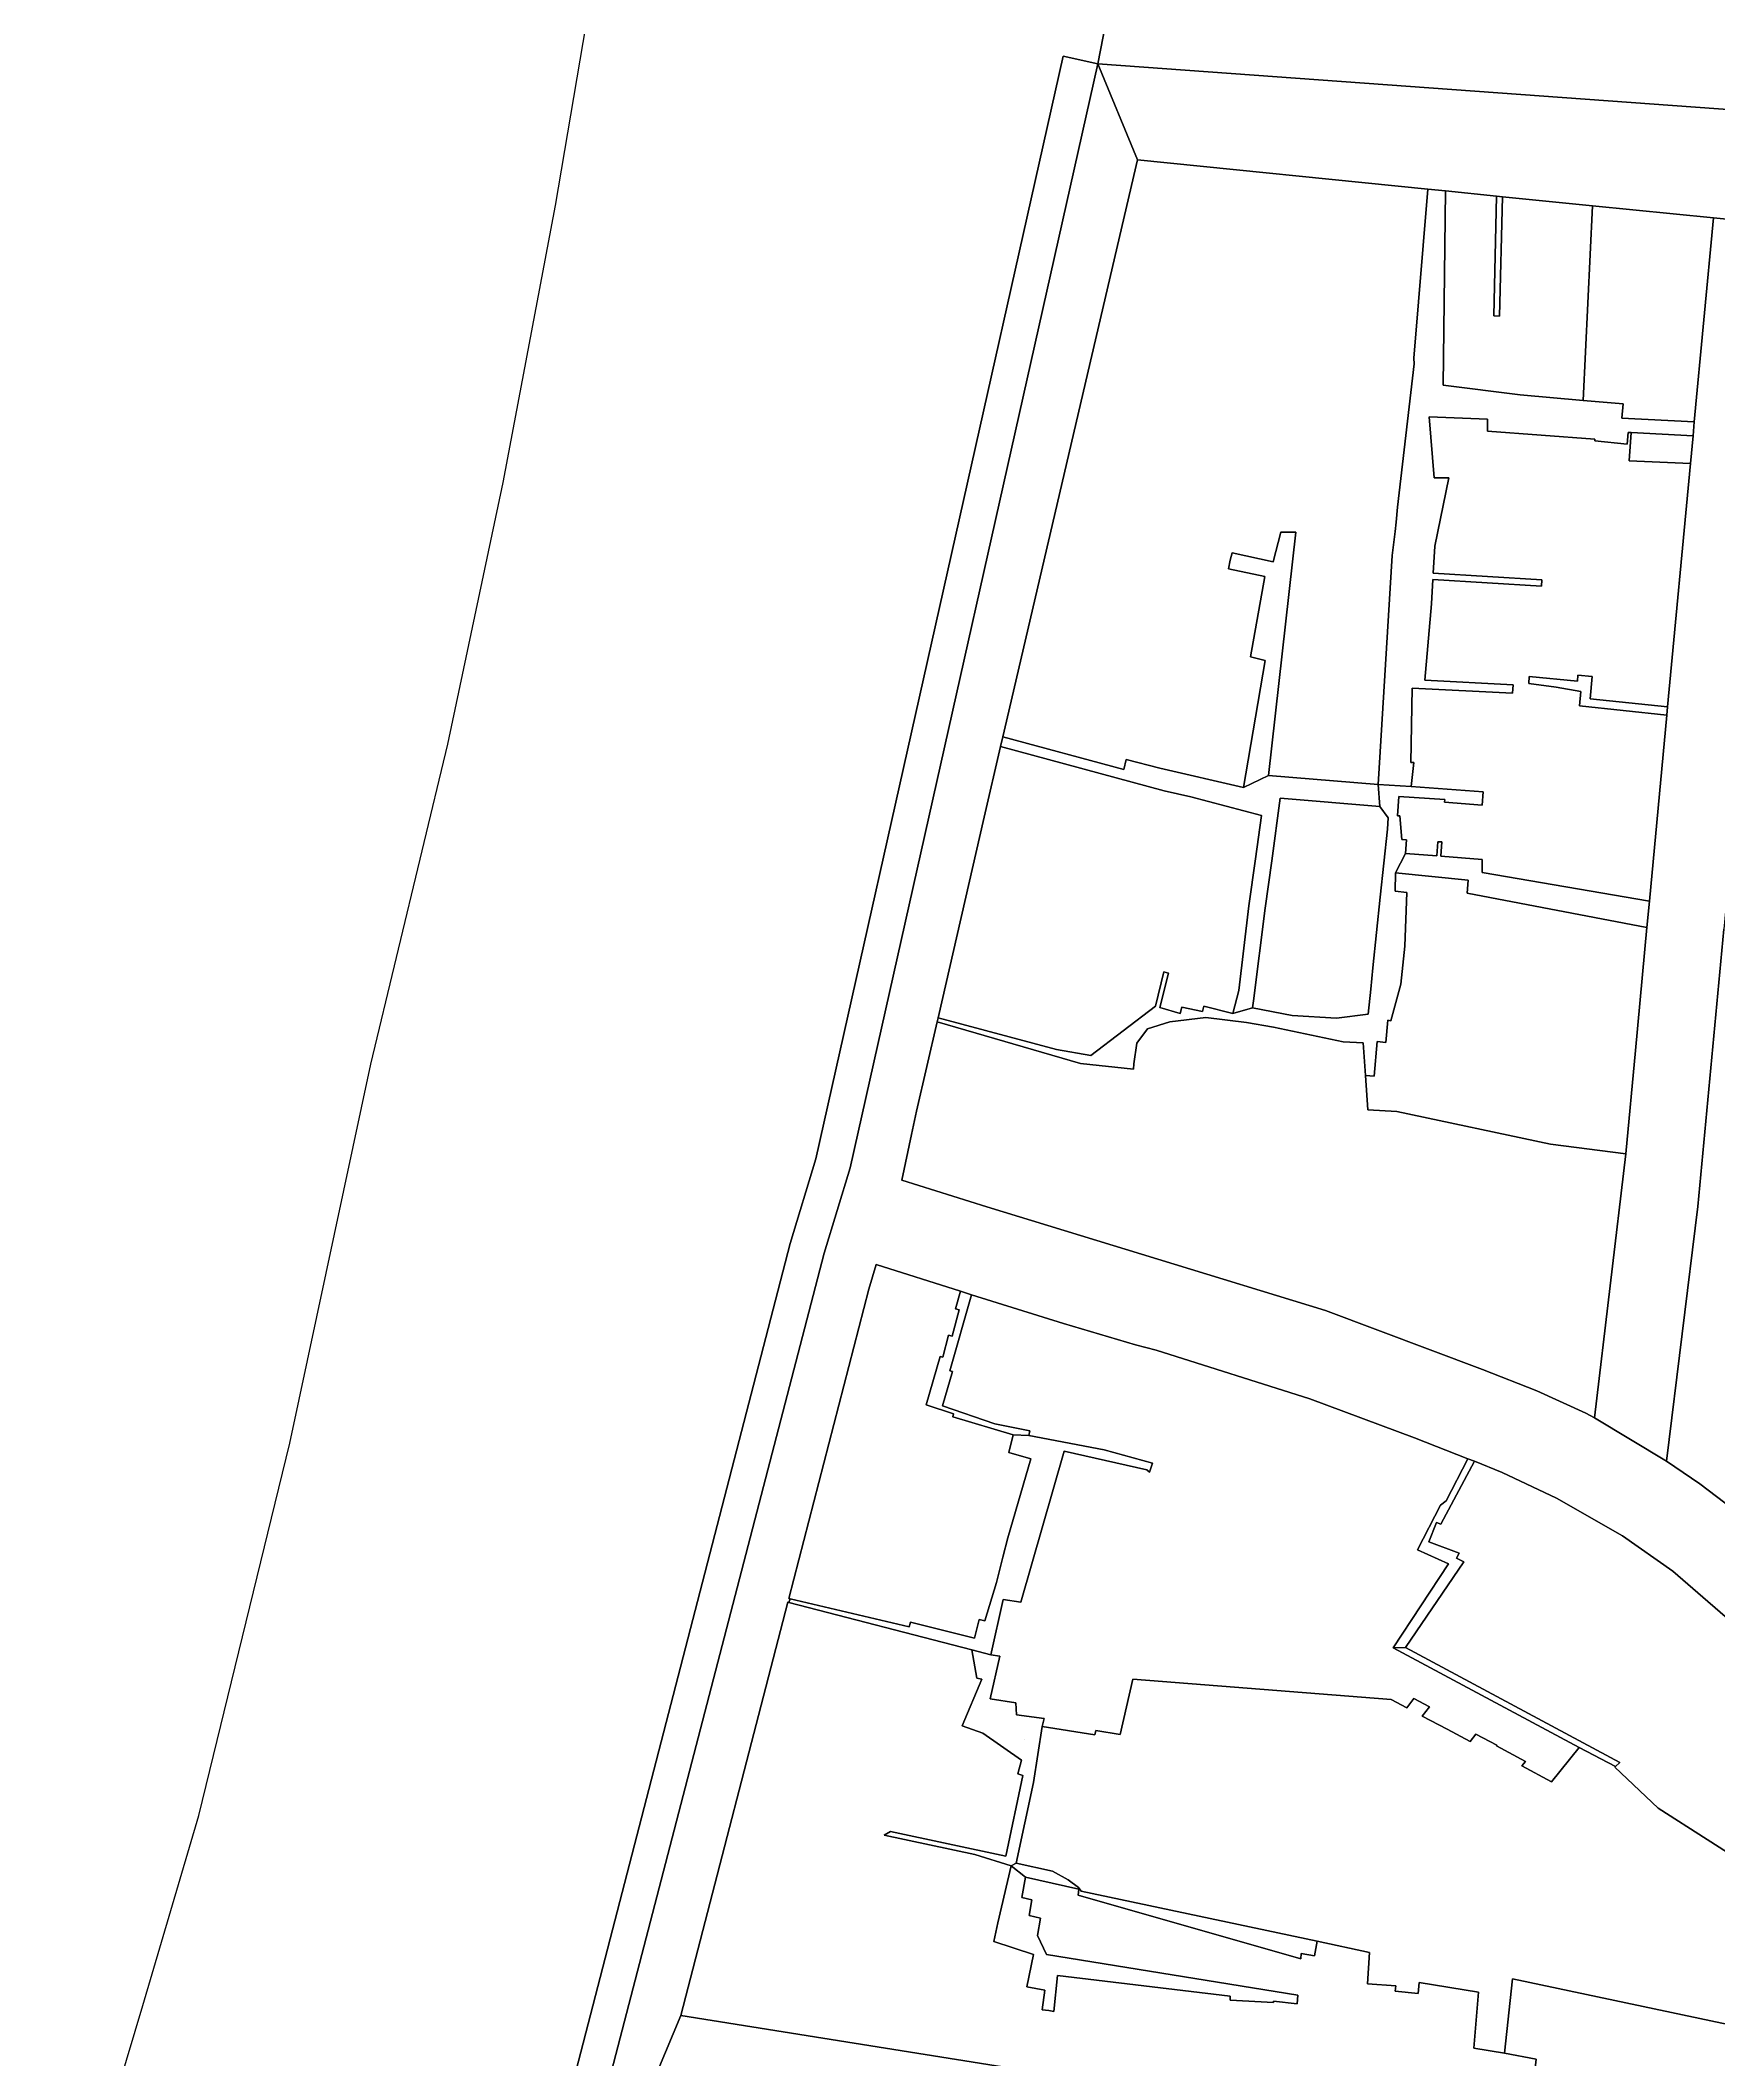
# Model space of a CAD drawing. Extents: x 536464 to 539642, y 1194643 to 1197409.
# Drawn here: x 536801.4 to 537085.9, y 1195640.3 to 1195982.6 of the extents above; entities that cross this region are included whole.
import ezdxf

# ---------------------------------------------------------------- set-up
doc = ezdxf.new("R2010")
doc.units = 0
for name, color, linetype in [('Level 30', 7, 'Continuous'), ('Level 33', 7, 'Continuous'), ('Level 35', 7, 'Continuous'), ('Level 54', 7, 'Continuous'), ('Level 60', 7, 'Continuous')]:
    doc.layers.add(name, color=color, linetype=linetype)

msp = doc.modelspace()

# ---------------------------------------------------------------- linework, layer by layer
at = {"layer": 'Level 30'}
for points in [[(536986.63, 1196009.38), (536980.64, 1195978.67), (536974.78, 1195979.99), (536932.85, 1195793.04), (536928.47, 1195778.7), (536891.76, 1195636.81), (536823.75, 1195505.64), (536782.95, 1195434.88)], [(536794.46, 1195597.73), (536811.92, 1195626.6), (536818.79, 1195649.49), (536828.23, 1195681.7), (536843.68, 1195744.83), (536857.41, 1195809.09), (536870.44, 1195863.35), (536879.83, 1195907.7), (536888.69, 1195954.65), (536898.08, 1196009.96)], [(537993.94, 1195983.59), (537982.67, 1195977.99), (537967.05, 1195969.89), (537935.64, 1195955.34), (537888.17, 1195944.32), (537694.57, 1195883.06), (537678.79, 1195879.58), (537541.31, 1195898.77), (537522.49, 1195903.37), (537505.62, 1195906.12), (537424.09, 1195946.53), (536980.64, 1195978.67), (536986.63, 1196009.38)], [(536782.95, 1195434.88), (536823.75, 1195505.64), (536891.76, 1195636.81), (536928.47, 1195778.7), (536932.85, 1195793.04), (536974.78, 1195979.99), (536980.64, 1195978.67), (536938.65, 1195791.5), (536934.25, 1195777.07), (536897.09, 1195634.05), (536829.02, 1195502.76), (536787.98, 1195431.62)], [(536897.09, 1195634.05), (536934.25, 1195777.07), (536938.65, 1195791.5), (536980.64, 1195978.67), (536987.37, 1195962.37), (536964.56, 1195864.55), (536964.18, 1195862.91), (536961.4, 1195850.96), (536953.57, 1195816.95), (536953.41, 1195816.27), (536949.93, 1195801.14), (536949.06, 1195797.19), (536947.42, 1195789.45), (536961.86, 1195784.9), (536990.85, 1195776.05), (537019.24, 1195767.31), (537045.89, 1195757.35), (537055.09, 1195753.73), (537063.37, 1195749.94), (537064.84, 1195749.13), (537077.05, 1195741.79), (537082.68, 1195737.94), (537088.35, 1195733.63)], [(537088.35, 1195733.63), (537082.68, 1195737.94), (537077.05, 1195741.79), (537082.38, 1195784.97), (537086.78, 1195831.98)], [(537091.22, 1195711.79), (537078.15, 1195723.15), (537069.6, 1195729.15), (537058.4, 1195735.54), (537049.22, 1195739.88), (537044.48, 1195741.76), (537043.36, 1195742.19), (537034.31, 1195745.74), (537016.58, 1195752.33), (536990.52, 1195760.58), (536987.06, 1195761.53), (536974.82, 1195765.11), (536974.83, 1195765.14), (536959.22, 1195770.01), (536957.35, 1195770.6), (536943.05, 1195775.11), (536941.86, 1195770.95), (536928.27, 1195718.49), (536928.48, 1195718.44), (536928.29, 1195717.81), (536928.11, 1195717.86), (536909.95, 1195647.8), (536903.74, 1195632.98)], [(537100.58, 1195667.01), (537075.66, 1195682.98), (537068.32, 1195689.93), (537068.39, 1195690), (537069.14, 1195690.73), (537032.79, 1195710.19), (537042.7, 1195724.72), (537041.44, 1195725.34), (537041.92, 1195726.22), (537036.77, 1195728.13), (537038.07, 1195731.38), (537038.82, 1195731.09), (537044.48, 1195741.76), (537049.22, 1195739.88), (537058.4, 1195735.54), (537069.6, 1195729.15), (537078.15, 1195723.15), (537091.22, 1195711.79)], [(536968.71, 1195638.43), (536909.95, 1195647.8), (536928.11, 1195717.86), (536928.29, 1195717.81), (536959.3, 1195709.82), (536960.14, 1195705.02), (536960.98, 1195704.82), (536957.66, 1195696.9), (536961.15, 1195695.67), (536967.72, 1195691.11), (536967.08, 1195688.8), (536967.93, 1195688.52), (536965.04, 1195674.83), (536945.48, 1195678.99), (536944.43, 1195678.4), (536959.81, 1195675.12), (536965.96, 1195673.21), (536963.68, 1195663.52), (536963.01, 1195660.39), (536969.74, 1195658.14), (536968.6, 1195652.66), (536971.65, 1195652.13), (536971.23, 1195648.79), (536972.35, 1195648.64), (536973.19, 1195648.5), (536973.81, 1195654.59), (537003.11, 1195651.12), (537003.07, 1195650.39), (537010.44, 1195650.02), (537010.46, 1195650.25), (537014.43, 1195649.78), (537014.55, 1195651.27), (536971.95, 1195658.15), (536970.43, 1195661.36), (536970.94, 1195664.32), (536968.99, 1195664.75), (536969.45, 1195667.42), (536967.75, 1195667.81), (536968.38, 1195671.25), (536977.42, 1195669.22), (536977.3, 1195668.22), (537015.04, 1195657.45), (537015.1, 1195658.3), (537017.39, 1195657.96), (537017.81, 1195660.4), (537026.68, 1195658.52), (537026.35, 1195653.18), (537031.15, 1195652.83), (537031.07, 1195651.94), (537034.95, 1195651.53), (537035.1, 1195653.4), (537045.16, 1195651.77), (537044.38, 1195642.3), (537049.61, 1195641.44), (537054.94, 1195640.43), (537053.15, 1195624.6)], [(537097.1, 1195644.27), (537050.95, 1195654.05), (537049.61, 1195641.44), (537044.38, 1195642.3), (537045.16, 1195651.77), (537035.1, 1195653.4), (537034.95, 1195651.53), (537031.07, 1195651.94), (537031.15, 1195652.83), (537026.35, 1195653.18), (537026.68, 1195658.52), (537017.81, 1195660.4), (536977.8, 1195668.87), (536977.39, 1195669.53), (536975.6, 1195670.8), (536972.97, 1195672.26), (536966.83, 1195673.64), (536969.73, 1195687.34), (536971.24, 1195696.82), (536980.14, 1195695.38), (536980.31, 1195696.11), (536984.45, 1195695.44), (536986.56, 1195704.85), (537030.37, 1195701.41), (537033.02, 1195700), (537034.25, 1195701.57), (537036.9, 1195700.16), (537035.66, 1195698.58), (537039.9, 1195696.34), (537043.76, 1195694.24), (537044.75, 1195695.5), (537048.29, 1195693.64), (537048.21, 1195693.54), (537053.15, 1195690.9), (537052.54, 1195690.12), (537057.54, 1195687.45), (537062.27, 1195693.27), (537068.39, 1195690), (537068.32, 1195689.93), (537075.66, 1195682.98), (537100.58, 1195667.01)], [(536903.74, 1195632.98), (536909.95, 1195647.8), (536968.71, 1195638.43)]]:
    msp.add_lwpolyline(points, dxfattribs=at)
for points in [[(537424.09, 1195946.53), (537404.73, 1195930.76), (537374.74, 1195931.71), (537364.17, 1195932.04), (537332.2, 1195933.06), (537319.39, 1195933.89), (537273.45, 1195936.86), (537268.66, 1195937.17), (537213.17, 1195940.76), (537197.73, 1195941.75), (537185.98, 1195942.52), (537130.31, 1195948.12), (537122.94, 1195948.71), (537097.91, 1195951.23), (537085, 1195952.54), (537064.5, 1195954.6), (537049.23, 1195956.14), (537048.24, 1195956.24), (537039.6, 1195957.11), (537036.62, 1195957.41), (536987.37, 1195962.37), (536980.64, 1195978.67)], [(537036.62, 1195957.41), (537034.25, 1195928.78), (537034.26, 1195927.78), (537031.48, 1195903.5), (537031.2, 1195900.99), (537031.04, 1195899.37), (537030.57, 1195895.3), (537028.19, 1195856.48), (537009.56, 1195858.02), (537014.24, 1195899.29), (537011.7, 1195899.29), (537010.4, 1195894.25), (537003.44, 1195895.77), (537003.08, 1195894.5), (537002.8, 1195893.03), (537008.97, 1195891.77), (537006.51, 1195878.16), (537009.03, 1195877.52), (537005.35, 1195855.98), (536991.15, 1195859.26), (536985.44, 1195860.73), (536985.05, 1195859.03), (536964.56, 1195864.55), (536987.37, 1195962.37)], [(537039.6, 1195957.11), (537039.18, 1195924.21), (537052.27, 1195922.58), (537062.93, 1195921.62), (537069.71, 1195921.01), (537069.49, 1195918.62), (537081.77, 1195917.98), (537081.55, 1195915.6), (537071.07, 1195916.14), (537070.56, 1195916.17), (537070.36, 1195914.18), (537064.89, 1195914.74), (537064.91, 1195915.03), (537046.73, 1195916.42), (537046.7, 1195918.42), (537036.81, 1195918.83), (537037.65, 1195908.47), (537040.15, 1195908.46), (537037.8, 1195896.88), (537037.51, 1195892.34), (537055.91, 1195891.2), (537055.88, 1195890.1), (537037.44, 1195891.24), (537037.19, 1195887.1), (537036.07, 1195874.16), (537051.08, 1195873.41), (537050.93, 1195872), (537033.95, 1195872.81), (537033.73, 1195860.24), (537034.24, 1195860.21), (537033.78, 1195856.13), (537028.19, 1195856.48), (537030.57, 1195895.3), (537031.04, 1195899.37), (537031.2, 1195900.99), (537031.48, 1195903.5), (537034.26, 1195927.78), (537034.25, 1195928.78), (537036.62, 1195957.41)], [(537048.24, 1195956.24), (537047.77, 1195935.95), (537048.76, 1195935.87), (537049.23, 1195956.14), (537064.5, 1195954.6), (537062.93, 1195921.62), (537052.27, 1195922.58), (537039.18, 1195924.21), (537039.6, 1195957.11)], [(537049.23, 1195956.14), (537048.76, 1195935.87), (537047.77, 1195935.95), (537048.24, 1195956.24)], [(537085, 1195952.54), (537081.77, 1195917.98), (537069.49, 1195918.62), (537069.71, 1195921.01), (537062.93, 1195921.62), (537064.5, 1195954.6)], [(537097.91, 1195951.23), (537094.83, 1195918.28), (537094.39, 1195913.54), (537094.2, 1195911.5), (537094.06, 1195910.01), (537091.65, 1195884.1), (537091.13, 1195878.64), (537087.34, 1195837.95), (537086.78, 1195831.98), (537082.38, 1195784.97), (537077.05, 1195741.79), (537064.84, 1195749.13), (537070.17, 1195793.87), (537071.8, 1195811.39), (537073.74, 1195832.25), (537074.17, 1195836.73), (537077.11, 1195868.27), (537077.25, 1195869.66), (537081.11, 1195910.94), (537081.55, 1195915.6), (537081.77, 1195917.98), (537085, 1195952.54)], [(537046.7, 1195918.42), (537046.73, 1195916.42), (537064.91, 1195915.03), (537064.89, 1195914.74), (537070.36, 1195914.18), (537070.56, 1195916.17), (537071.07, 1195916.14), (537070.7, 1195911.38), (537081.11, 1195910.94), (537077.25, 1195869.66), (537064.12, 1195871.03), (537064.47, 1195874.81), (537062.03, 1195875.04), (537061.94, 1195874.04), (537053.78, 1195874.82), (537053.73, 1195873.61), (537058.37, 1195872.98), (537062.52, 1195872.27), (537062.3, 1195869.81), (537077.11, 1195868.27), (537074.17, 1195836.73), (537045.78, 1195841.58), (537045.79, 1195843.79), (537038.81, 1195844.34), (537038.97, 1195846.75), (537038.27, 1195846.79), (537038.11, 1195844.4), (537032.82, 1195844.81), (537032.98, 1195847.1), (537032.18, 1195847.15), (537031.85, 1195851.17), (537031.45, 1195851.2), (537031.67, 1195854.49), (537039.45, 1195853.93), (537039.43, 1195853.52), (537045.81, 1195852.99), (537045.95, 1195855.27), (537033.78, 1195856.13), (537034.24, 1195860.21), (537033.73, 1195860.24), (537033.95, 1195872.81), (537050.93, 1195872), (537051.08, 1195873.41), (537036.07, 1195874.16), (537037.19, 1195887.1), (537037.44, 1195891.24), (537055.88, 1195890.1), (537055.91, 1195891.2), (537037.51, 1195892.34), (537037.8, 1195896.88), (537040.15, 1195908.46), (537037.65, 1195908.47), (537036.81, 1195918.83)], [(537081.55, 1195915.6), (537081.11, 1195910.94), (537070.7, 1195911.38), (537071.07, 1195916.14)], [(537009.56, 1195858.02), (537005.35, 1195855.98), (537009.03, 1195877.52), (537006.51, 1195878.16), (537008.97, 1195891.77), (537002.8, 1195893.03), (537003.08, 1195894.5), (537003.44, 1195895.77), (537010.4, 1195894.25), (537011.7, 1195899.29), (537014.24, 1195899.29)], [(537064.47, 1195874.81), (537064.12, 1195871.03), (537077.25, 1195869.66), (537077.11, 1195868.27), (537062.3, 1195869.81), (537062.52, 1195872.27), (537058.37, 1195872.98), (537053.73, 1195873.61), (537053.78, 1195874.82), (537061.94, 1195874.04), (537062.03, 1195875.04)], [(536985.05, 1195859.03), (536985.44, 1195860.73), (536991.15, 1195859.26), (537005.35, 1195855.98), (537009.56, 1195858.02), (537028.19, 1195856.48), (537028.44, 1195852.74), (537011.58, 1195854.19), (537010.17, 1195843.53), (537009.01, 1195835.55), (537007.04, 1195819.83), (537006.85, 1195818.62), (537003.56, 1195817.65), (537004.55, 1195821.56), (537006.24, 1195835.93), (537007.4, 1195843.91), (537008.38, 1195851.26), (536996.42, 1195854.4), (536991.89, 1195855.44), (536964.18, 1195862.91), (536964.56, 1195864.55)], [(536991.89, 1195855.44), (536996.42, 1195854.4), (537008.38, 1195851.26), (537007.4, 1195843.91), (537006.24, 1195835.93), (537004.55, 1195821.56), (537003.56, 1195817.65), (536998.61, 1195818.9), (536998.4, 1195818.02), (536994.88, 1195818.77), (536994.6, 1195817.7), (536991.19, 1195818.69), (536992.63, 1195824.52), (536991.87, 1195824.74), (536990.43, 1195818.91), (536979.47, 1195810.56), (536973.66, 1195811.57), (536953.57, 1195816.95), (536961.4, 1195850.96), (536964.18, 1195862.91)], [(537033.78, 1195856.13), (537045.95, 1195855.27), (537045.81, 1195852.99), (537039.43, 1195853.52), (537039.45, 1195853.93), (537031.67, 1195854.49), (537031.45, 1195851.2), (537031.85, 1195851.17), (537032.18, 1195847.15), (537032.98, 1195847.1), (537032.82, 1195844.81), (537031.13, 1195841.52), (537031.03, 1195838.42), (537033.02, 1195838.19), (537032.68, 1195829.09), (537032.01, 1195822.63), (537030.32, 1195816.44), (537029.83, 1195816.52), (537029.49, 1195812.74), (537027.99, 1195812.94), (537027.48, 1195807.06), (537026.04, 1195807.15), (537025.65, 1195812.73), (537022.25, 1195812.88), (537010.45, 1195815.35), (537005.88, 1195816.16), (536998.98, 1195817.02), (536992.87, 1195816.24), (536989.07, 1195815.05), (536987.28, 1195812.63), (536986.77, 1195809.12), (536986.68, 1195808.24), (536977.72, 1195809.19), (536953.41, 1195816.27), (536953.57, 1195816.95), (536973.66, 1195811.57), (536979.47, 1195810.56), (536990.43, 1195818.91), (536991.87, 1195824.74), (536992.63, 1195824.52), (536991.19, 1195818.69), (536994.6, 1195817.7), (536994.88, 1195818.77), (536998.4, 1195818.02), (536998.61, 1195818.9), (537003.56, 1195817.65), (537006.85, 1195818.62), (537013.62, 1195817.35), (537021.13, 1195816.88), (537026.46, 1195817.58), (537026.91, 1195821.79), (537027.25, 1195825.39), (537028.51, 1195837.39), (537029.78, 1195848.91), (537029.88, 1195850.85), (537028.44, 1195852.74), (537028.19, 1195856.48)], [(537028.44, 1195852.74), (537029.88, 1195850.85), (537029.78, 1195848.91), (537028.51, 1195837.39), (537027.25, 1195825.39), (537026.91, 1195821.79), (537026.46, 1195817.58), (537021.13, 1195816.88), (537013.62, 1195817.35), (537006.85, 1195818.62), (537007.04, 1195819.83), (537009.01, 1195835.55), (537010.17, 1195843.53), (537011.58, 1195854.19)], [(537038.97, 1195846.75), (537038.81, 1195844.34), (537045.79, 1195843.79), (537045.78, 1195841.58), (537074.17, 1195836.73), (537073.74, 1195832.25), (537043.26, 1195838.1), (537043.42, 1195840.29), (537031.13, 1195841.52), (537032.82, 1195844.81), (537038.11, 1195844.4), (537038.27, 1195846.79)], [(537043.42, 1195840.29), (537043.26, 1195838.1), (537073.74, 1195832.25), (537071.8, 1195811.39), (537070.17, 1195793.87), (537057.37, 1195795.5), (537031.35, 1195801.07), (537026.44, 1195801.36), (537026.04, 1195807.15), (537027.48, 1195807.06), (537027.99, 1195812.94), (537029.49, 1195812.74), (537029.83, 1195816.52), (537030.32, 1195816.44), (537032.01, 1195822.63), (537032.68, 1195829.09), (537033.02, 1195838.19), (537031.03, 1195838.42), (537031.13, 1195841.52)], [(537005.88, 1195816.16), (537010.45, 1195815.35), (537022.25, 1195812.88), (537025.65, 1195812.73), (537026.04, 1195807.15), (537026.44, 1195801.36), (537031.35, 1195801.07), (537057.37, 1195795.5), (537070.17, 1195793.87), (537064.84, 1195749.13), (537063.37, 1195749.94), (537055.09, 1195753.73), (537045.89, 1195757.35), (537019.24, 1195767.31), (536990.85, 1195776.05), (536961.86, 1195784.9), (536947.42, 1195789.45), (536949.06, 1195797.19), (536949.93, 1195801.14), (536953.41, 1195816.27), (536977.72, 1195809.19), (536986.68, 1195808.24), (536986.77, 1195809.12), (536987.28, 1195812.63), (536989.07, 1195815.05), (536992.87, 1195816.24), (536998.98, 1195817.02)], [(536957.35, 1195770.6), (536956.51, 1195767.61), (536957.12, 1195767.42), (536955.95, 1195762.96), (536955.33, 1195763.16), (536954.35, 1195759.39), (536953.9, 1195759.53), (536951.57, 1195751.35), (536956.19, 1195749.81), (536956.07, 1195749.32), (536966.32, 1195746.23), (536965.55, 1195743.23), (536969.31, 1195742.2), (536965.42, 1195728.78), (536964.54, 1195725.5), (536963.45, 1195721.23), (536961.52, 1195714.72), (536960.55, 1195714.95), (536959.74, 1195711.8), (536948.89, 1195714.47), (536948.68, 1195713.7), (536928.48, 1195718.44), (536928.27, 1195718.49), (536941.86, 1195770.95), (536943.05, 1195775.11)], [(536959.22, 1195770.01), (536955.55, 1195757.12), (536956.03, 1195756.99), (536954.3, 1195751.19), (536963.19, 1195748.14), (536969.13, 1195746.95), (536968.95, 1195746.16), (536966.32, 1195746.23), (536956.07, 1195749.32), (536956.19, 1195749.81), (536951.57, 1195751.35), (536953.9, 1195759.53), (536954.35, 1195759.39), (536955.33, 1195763.16), (536955.95, 1195762.96), (536957.12, 1195767.42), (536956.51, 1195767.61), (536957.35, 1195770.6)], [(536974.83, 1195765.14), (536974.82, 1195765.11), (536987.06, 1195761.53), (536990.52, 1195760.58), (537016.58, 1195752.33), (537034.31, 1195745.74), (537043.36, 1195742.19), (537039.71, 1195735.07), (537038.76, 1195734.34), (537034.85, 1195726.74), (537040.09, 1195724.37), (537030.73, 1195710.16), (537062.27, 1195693.27), (537057.54, 1195687.45), (537052.54, 1195690.12), (537053.15, 1195690.9), (537048.21, 1195693.54), (537048.29, 1195693.64), (537044.75, 1195695.5), (537043.76, 1195694.24), (537039.9, 1195696.34), (537035.66, 1195698.58), (537036.9, 1195700.16), (537034.25, 1195701.57), (537033.02, 1195700), (537030.37, 1195701.41), (536986.56, 1195704.85), (536984.45, 1195695.44), (536980.31, 1195696.11), (536980.14, 1195695.38), (536971.24, 1195696.82), (536971.54, 1195698.14), (536966.89, 1195698.8), (536966.77, 1195700.8), (536962.43, 1195701.5), (536964.03, 1195708.73), (536962.54, 1195708.93), (536964.62, 1195718.36), (536967.58, 1195717.87), (536974.97, 1195743.46), (536988.96, 1195740.3), (536989.43, 1195739.95), (536989.92, 1195741.47), (536981.72, 1195743.72), (536968.95, 1195746.16), (536969.13, 1195746.95), (536963.19, 1195748.14), (536954.3, 1195751.19), (536956.03, 1195756.99), (536955.55, 1195757.12), (536959.22, 1195770.01)], [(536968.95, 1195746.16), (536981.72, 1195743.72), (536989.92, 1195741.47), (536989.43, 1195739.95), (536988.96, 1195740.3), (536974.97, 1195743.46), (536967.58, 1195717.87), (536964.62, 1195718.36), (536962.54, 1195708.93), (536959.3, 1195709.82), (536928.29, 1195717.81), (536928.48, 1195718.44), (536948.68, 1195713.7), (536948.89, 1195714.47), (536959.74, 1195711.8), (536960.55, 1195714.95), (536961.52, 1195714.72), (536963.45, 1195721.23), (536964.54, 1195725.5), (536965.42, 1195728.78), (536969.31, 1195742.2), (536965.55, 1195743.23), (536966.32, 1195746.23)], [(537044.48, 1195741.76), (537038.82, 1195731.09), (537038.07, 1195731.38), (537036.77, 1195728.13), (537041.92, 1195726.22), (537041.44, 1195725.34), (537042.7, 1195724.72), (537032.79, 1195710.19), (537030.73, 1195710.16), (537040.09, 1195724.37), (537034.85, 1195726.74), (537038.76, 1195734.34), (537039.71, 1195735.07), (537043.36, 1195742.19)], [(536962.54, 1195708.93), (536964.03, 1195708.73), (536962.43, 1195701.5), (536966.77, 1195700.8), (536966.89, 1195698.8), (536971.54, 1195698.14), (536971.24, 1195696.82), (536969.73, 1195687.34), (536966.83, 1195673.64), (536965.96, 1195673.21), (536959.81, 1195675.12), (536944.43, 1195678.4), (536945.48, 1195678.99), (536965.04, 1195674.83), (536967.93, 1195688.52), (536967.08, 1195688.8), (536967.72, 1195691.11), (536961.15, 1195695.67), (536957.66, 1195696.9), (536960.98, 1195704.82), (536960.14, 1195705.02), (536959.3, 1195709.82)], [(537069.14, 1195690.73), (537068.39, 1195690), (537062.27, 1195693.27), (537030.73, 1195710.16), (537032.79, 1195710.19)], [(536968.38, 1195671.25), (536967.75, 1195667.81), (536969.45, 1195667.42), (536968.99, 1195664.75), (536970.94, 1195664.32), (536970.43, 1195661.36), (536971.95, 1195658.15), (537014.55, 1195651.27), (537014.43, 1195649.78), (537010.46, 1195650.25), (537010.44, 1195650.02), (537003.07, 1195650.39), (537003.11, 1195651.12), (536973.81, 1195654.59), (536973.19, 1195648.5), (536972.35, 1195648.64), (536971.23, 1195648.79), (536971.65, 1195652.13), (536968.6, 1195652.66), (536969.74, 1195658.14), (536963.01, 1195660.39), (536963.68, 1195663.52), (536965.96, 1195673.21)], [(536972.97, 1195672.26), (536975.6, 1195670.8), (536977.39, 1195669.53), (536977.8, 1195668.87), (537017.81, 1195660.4), (537017.39, 1195657.96), (537015.1, 1195658.3), (537015.04, 1195657.45), (536977.3, 1195668.22), (536977.42, 1195669.22), (536968.38, 1195671.25), (536965.96, 1195673.21), (536966.83, 1195673.64)], [(537097.1, 1195644.27), (537120.8, 1195639.24), (537119.5, 1195612.43), (537074.62, 1195620.72), (537062.96, 1195622.99), (537053.15, 1195624.6), (537054.94, 1195640.43), (537049.61, 1195641.44), (537050.95, 1195654.05)]]:
    msp.add_lwpolyline(points, close=True, dxfattribs=at)

# ---------------------------------------------------------------- texts
at = {"layer": 'Level 33'}
for s, p in [('DGT', (537048.38, 1195949.44)), ('ODT', (537055.98, 1195933.84)), ('TON', (537073.27, 1195936.05)), ('ODT', (537008.38, 1195928.24)), ('ODT', (537076.06, 1195913.51)), ('DGT', (537034.52, 1195899.02)), ('ODT', (537063.27, 1195895.05)), ('DGT', (537010.04, 1195884.25)), ('DGT', (537063.33, 1195872.57)), ('DGT', (537008.19, 1195853.45)), ('DGT', (537050.71, 1195838.72)), ('ODT', (536976, 1195835.35)), ('ODT', (537018.75, 1195835.3)), ('DGT', (537029.45, 1195830.62)), ('ODT', (537051.85, 1195816.63)), ('DGT', (537080.29, 1195809.44)), ('ODT', (537012.66, 1195788.33)), ('DGT', (536946.92, 1195782.65)), ('DGT', (536954.39, 1195756.36)), ('ODT', (536948.89, 1195731.76)), ('DGT', (536968.24, 1195729.44)), ('ODT', (537004.69, 1195730.03)), ('DGT', (537038.97, 1195720.99)), ('DGT', (537050.56, 1195700.09)), ('DGT', (536968.27, 1195694.6)), ('NTD', (537029.42, 1195677.17)), ('ODT', (536933.03, 1195671.57)), ('DGT', (536966.57, 1195663.1)), ('DGT', (536990.15, 1195665.42))]:
    msp.add_text(s, height=0.00763, dxfattribs=at).set_placement(p)
at = {"layer": 'Level 35'}
for s, p in [('350', (537048.41, 1195949.44)), ('356', (537056.01, 1195933.84)), ('358', (537073.3, 1195936.05)), ('387', (537008.41, 1195928.24)), ('365', (537076.09, 1195913.51)), ('385', (537034.55, 1195899.02)), ('396', (537063.3, 1195895.05)), ('386', (537010.07, 1195884.25)), ('384', (537063.36, 1195872.57)), ('411', (537008.22, 1195853.45)), ('397', (537050.74, 1195838.72)), ('416', (536976.03, 1195835.35)), ('409', (537018.78, 1195835.3)), ('418', (537029.48, 1195830.62)), ('428', (537051.88, 1195816.63)), ('461', (537080.32, 1195809.44)), ('456', (537012.69, 1195788.33)), ('575', (536946.95, 1195782.65)), ('459', (536954.42, 1195756.36)), ('487', (536948.92, 1195731.76)), ('493', (536968.27, 1195729.44)), ('510', (537004.72, 1195730.03)), ('491', (537039, 1195720.99)), ('503', (537050.59, 1195700.09)), ('517', (536968.3, 1195694.6)), ('545', (537029.45, 1195677.17)), ('560', (536933.06, 1195671.57)), ('538', (536966.6, 1195663.1)), ('534', (536990.18, 1195665.42))]:
    msp.add_text(s, height=0.00763, dxfattribs=at).set_placement(p)
at = {"layer": 'Level 54'}
for s, p in [('20.12', (537048.41, 1195949.43)), ('786.18', (537056.01, 1195933.83)), ('679.08', (537073.3, 1195936.03)), ('5595.53', (537008.41, 1195928.23)), ('49.37', (537076.09, 1195913.5)), ('819.91', (537034.55, 1195899.01)), ('3039.92', (537063.3, 1195895.04)), ('180.02', (537010.07, 1195884.24)), ('40.69', (537063.36, 1195872.56)), ('300.98', (537008.22, 1195853.43)), ('177.21', (537050.74, 1195838.71)), ('2026.10', (536976.03, 1195835.34)), ('690.60', (537018.78, 1195835.29)), ('379.77', (537029.48, 1195830.61)), ('1663.97', (537051.88, 1195816.62)), ('2699.99', (537080.32, 1195809.43)), ('4487.00', (537012.69, 1195788.32)), ('7536.78', (536946.95, 1195782.63)), ('56.88', (536954.42, 1195756.35)), ('1510.50', (536948.92, 1195731.75)), ('247.19', (536968.27, 1195729.43)), ('4199.11', (537004.72, 1195730.02)), ('65.11', (537039, 1195720.98)), ('41.99', (537050.59, 1195700.08)), ('167.04', (536968.3, 1195694.59)), ('4855.76', (537029.45, 1195677.16)), ('5453.37', (536933.06, 1195671.56)), ('204.30', (536966.6, 1195663.09)), ('105.63', (536990.18, 1195665.41))]:
    msp.add_text(s, height=0.00763, dxfattribs=at).set_placement(p)
at = {"layer": 'Level 60'}
for s, p in [('UBQ', (537048.38, 1195949.43)), ('GDC', (537055.98, 1195933.83)), ('CDS', (537073.27, 1195936.03)), ('GDC', (537008.38, 1195928.23)), ('TPQ', (537076.07, 1195913.5)), ('UBQ', (537034.52, 1195899.01)), ('GDC', (537063.27, 1195895.04)), ('UBQ', (537010.04, 1195884.24)), ('UBQ', (537063.33, 1195872.56)), ('UBQ', (537008.19, 1195853.43)), ('UBQ', (537050.71, 1195838.71)), ('GDC', (536976, 1195835.34)), ('GDC', (537018.75, 1195835.29)), ('UBQ', (537029.45, 1195830.61)), ('GDC', (537051.85, 1195816.62)), ('UBQ', (537080.29, 1195809.43)), ('GDC', (537012.66, 1195788.32)), ('UBQ', (536946.92, 1195782.63)), ('UBQ', (536954.39, 1195756.35)), ('GDC', (536948.89, 1195731.75)), ('UBQ', (536968.24, 1195729.43)), ('GDC', (537004.69, 1195730.02)), ('UBQ', (537038.97, 1195720.98)), ('UBQ', (537050.56, 1195700.08)), ('UBQ', (536968.27, 1195694.59)), ('UBQ', (537029.42, 1195677.16)), ('GDC', (536933.03, 1195671.56)), ('UBQ', (536966.57, 1195663.09)), ('UBQ', (536990.15, 1195665.41))]:
    msp.add_text(s, height=0.00763, dxfattribs=at).set_placement(p)

doc.saveas('drawing.dxf')
